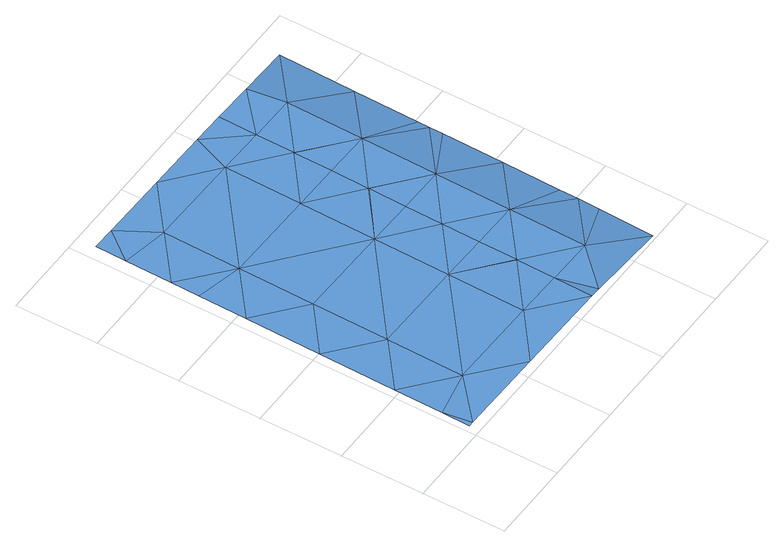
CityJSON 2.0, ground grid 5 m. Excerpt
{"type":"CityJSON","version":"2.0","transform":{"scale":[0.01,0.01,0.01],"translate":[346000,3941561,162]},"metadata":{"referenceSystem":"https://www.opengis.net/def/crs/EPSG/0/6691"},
"CityObjects":{
"waterbody1":{"type":"WaterBody","attributes":{"name":"10","class":"1140","function":"1","WaterBodyRiverFloodingRiskAttribute.description":"5","WaterBodyRiverFloodingRiskAttribute.rankOrg":"1","WaterBodyRiverFloodingRiskAttribute.adminType":"2","WaterBodyRiverFloodingRiskAttribute.scale":"L2"},"geometry":[{"type":"MultiSurface","lod":"1","boundaries":[[[0,1,2]],[[3,4,2]],[[5,6,7]],[[8,9,10]],[[2,11,0]],[[12,13,14]],[[9,15,16]],[[17,18,19]],[[17,19,8]],[[20,8,19]],[[8,20,9]],[[20,13,9]],[[9,13,12]],[[9,12,15]],[[15,21,16]],[[22,16,21]],[[11,23,0]],[[0,23,24]],[[25,0,24]],[[1,0,25]],[[1,25,26]],[[1,26,18]],[[17,1,18]],[[1,7,2]],[[2,7,3]],[[3,7,6]],[[27,16,22]],[[16,27,10]],[[28,10,27]],[[10,28,29]],[[30,5,7]],[[16,10,9]],[[31,4,32]],[[4,31,2]],[[31,11,2]],[[24,23,33]],[[34,30,7]],[[1,17,34]],[[1,34,7]],[[34,35,30]],[[36,35,34]],[[37,36,34]],[[37,34,10]],[[10,34,8]],[[29,37,10]],[[17,8,34]]]}]},
"waterbody2":{"type":"WaterBody","attributes":{"name":"10","class":"1140","function":"1","WaterBodyRiverFloodingRiskAttribute.description":"5","WaterBodyRiverFloodingRiskAttribute.rankOrg":"2","WaterBodyRiverFloodingRiskAttribute.adminType":"2","WaterBodyRiverFloodingRiskAttribute.scale":"L2"},"geometry":[{"type":"MultiSurface","lod":"1","boundaries":[[[6,5,38]],[[39,38,40]],[[41,42,43]],[[44,27,22]],[[27,44,43]],[[44,45,43]],[[45,44,46]],[[4,47,48]],[[44,49,50]],[[3,47,4]],[[21,49,22]],[[29,28,43]],[[22,49,44]],[[47,3,38]],[[38,3,6]],[[5,30,38]],[[28,27,43]],[[46,44,50]],[[41,43,45]],[[48,32,4]],[[36,51,35]],[[51,30,35]],[[52,48,47]],[[47,53,52]],[[39,53,38]],[[43,42,51]],[[43,51,37]],[[54,40,51]],[[47,38,53]],[[51,38,30]],[[51,40,38]],[[54,51,42]],[[43,37,29]],[[36,37,51]]]}]}
},
"vertices":[
[334,2132,92],[326,1666,92],[900,2122,92],[1182,1884,92],[1186,2117,92],[1178,1651,92],[1182,1882,92],[892,1656,92],[310,745,92],[302,279,92],[876,736,92],[619,2360,92],[45,51,92],[20,222,92],[17,51,92],[579,42,92],[868,270,92],[318,1206,92],[41,1438,92],[33,983,92],[25,517,92],[1150,32,92],[1154,265,92],[201,2367,92],[54,2184,92],[49,1904,92],[46,1731,92],[1158,498,92],[1158,500,92],[1162,731,92],[1174,1423,92],[993,2354,92],[1190,2350,92],[57,2370,92],[884,1196,92],[1174,1418,92],[1170,1191,92],[1166,964,92],
[1459,1646,92],[1737,1483,68],[1735,1409,68],[1721,603,68],[1727,954,68],[1443,726,92],[1435,260,92],[1719,488,68],[1717,359,65],[1467,2112,92],[1444,2346,83],[1212,31,89],[1711,22,60],[1451,1186,92],[1751,2340,72],[1743,1875,68],[1734,1329,68]
]}
